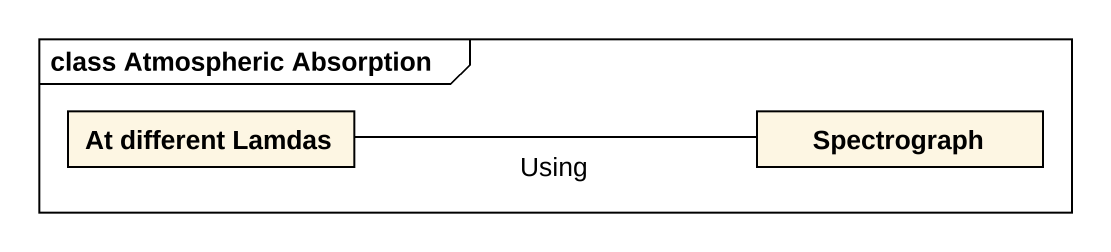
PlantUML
@startuml
mainframe class Atmospheric Absorption
hide circle
hide empty members
class "At different Lamdas" as At_different_Lamdas
class Spectrograph
At_different_Lamdas -right- Spectrograph : Using
@enduml
